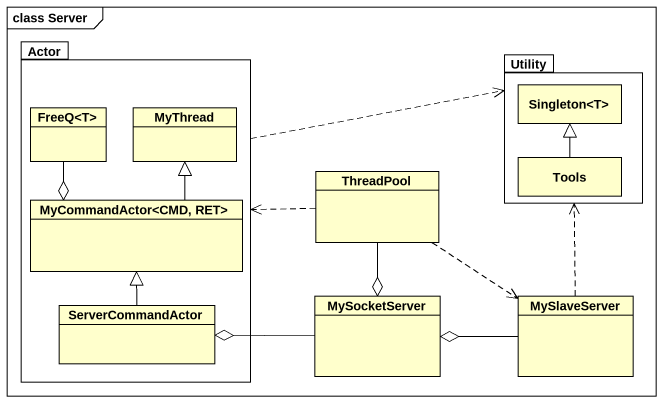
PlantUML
@startuml
mainframe class Server
hide circle
hide empty members
package "Actor" as Actor_ {
  class "FreeQ<T>" as FreeQ_T
  class MyThread
  class "MyCommandActor<CMD, RET>" as MyCommandActor_CMD_RET
  class ServerCommandActor
}
package Utility {
  class "Singleton<T>" as Singleton_T
  class Tools
}
class ThreadPool
class MySocketServer
class MySlaveServer
Actor_ .right.> Utility
FreeQ_T --o MyCommandActor_CMD_RET
ThreadPool .left.> Actor_
ThreadPool --o MySocketServer
ThreadPool ..> MySlaveServer
Tools -up-|> Singleton_T
MyCommandActor_CMD_RET -up-|> MyThread
ServerCommandActor -up-|> MyCommandActor_CMD_RET
MySocketServer -left-o ServerCommandActor
MySlaveServer .up.> Utility
MySlaveServer -left-o MySocketServer
@enduml
